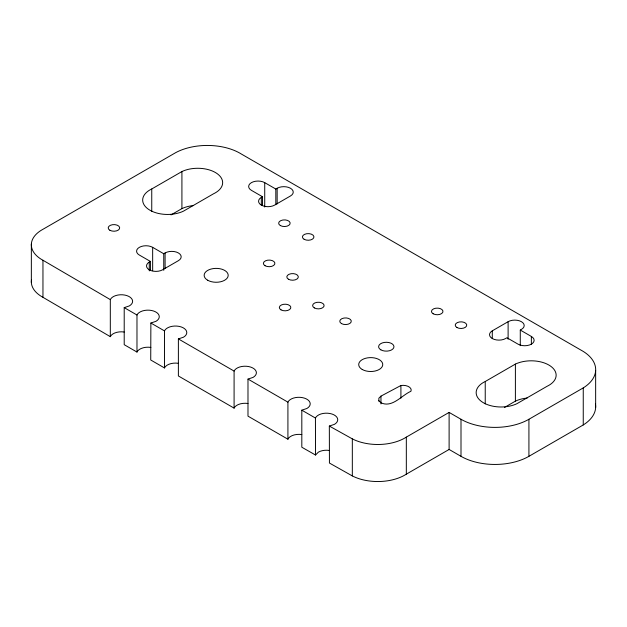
<?xml version="1.0" encoding="UTF-8"?>
<svg xmlns="http://www.w3.org/2000/svg" width="627" height="627" viewBox="0 0 627 627"><rect width="100%" height="100%" fill="white"/><g stroke="black" fill="none" stroke-linecap="round" stroke-linejoin="round"><path stroke-width="0.94" d="M150.872 347.421A11.341 6.552 0 0 0 136.976 352.053L124.209 344.685L124.209 307.63L136.976 315.005A11.341 6.552 0 0 1 153.607 311.023A11.341 6.552 0 0 1 155.951 321.33L150.872 323.023L150.731 360L164.486 367.939A11.341 6.552 0 0 1 178.381 363.307M301.814 434.574A11.341 6.552 0 0 0 287.918 439.206L247.986 416.148L247.986 379.092L287.918 402.15A11.341 6.552 0 0 1 304.55 398.176A11.341 6.552 0 0 1 306.901 408.475L301.814 410.176L301.814 447.223L315.53 455.03L318.367 452.153A11.341 6.552 0 0 1 329.332 450.452M378.857 400.684L380.965 402.793C392.353 408.13 401.515 395.347 410.92 391.279A8.167 4.718 0 0 0 400.912 385.503L380.965 396.123L378.857 398.239L378.857 401.162M151.75 188.97L181.916 171.555A24.908 14.382 0 0 1 216.973 173.514A24.908 14.382 0 0 1 213.58 193.759L183.421 211.174A24.908 14.382 0 0 1 148.356 209.214A24.908 14.382 0 0 1 151.75 188.97L151.75 211.401M171.022 214.896L181.916 208.611A24.908 14.382 0 0 1 193.649 205.523M149.265 270.88L149.265 262.11L150.425 261.435L150.425 270.213M150.425 261.435L139.335 255.04A9.421 5.439 0 0 1 139.335 247.344A9.421 5.439 0 0 1 152.659 247.344L163.749 253.747L165.097 252.963A9.421 5.439 0 0 1 178.421 252.963A9.421 5.439 0 0 1 178.421 260.66L162.589 269.798A9.421 5.439 0 0 1 149.265 269.798A9.421 5.439 0 0 1 149.265 262.11M261.326 205.209L261.326 197.403L262.486 196.737L262.486 205.515M262.486 196.737L251.403 190.334A9.421 5.439 0 0 1 251.403 182.645A9.421 5.439 0 0 1 264.727 182.645L275.817 189.04L277.158 188.265A9.421 5.439 0 0 1 290.489 188.265A9.421 5.439 0 0 1 290.489 195.961L274.657 205.1A9.421 5.439 0 0 1 261.326 205.1A9.421 5.439 0 0 1 261.326 197.403M492.281 338.635L492.281 330.837L508.113 321.698A9.421 5.439 0 0 1 521.437 321.698A9.421 5.439 0 0 1 521.437 329.394L520.277 330.061L520.277 345.657M485.235 381.506L515.394 364.091A24.908 14.382 0 0 1 550.459 366.05A24.908 14.382 0 0 1 547.065 386.295L516.899 403.71A24.908 14.382 0 0 1 481.842 401.75A24.908 14.382 0 0 1 485.235 381.506L485.235 403.929M595.431 404A46.374 26.773 0 0 1 583.251 424.949L528.922 456.323A48.028 27.729 0 0 1 461.002 456.323L449.112 449.457L406.327 474.161A38.239 22.078 0 0 1 352.327 475.924L329.434 463.047L329.332 426.054L352.327 438.876A38.239 22.078 0 0 0 406.327 437.113L449.112 412.409L461.002 419.267A48.028 27.729 0 0 0 528.922 419.267L583.251 387.901A46.374 26.773 0 0 0 580.876 350.054L241.285 153.991A46.374 26.773 0 0 0 175.74 152.62L41.264 230.266A36.758 21.224 0 0 0 42.957 260.26L42.957 297.316L110.313 336.66A11.341 6.552 0 0 1 124.209 332.028M504.508 407.432L515.394 401.139A24.908 14.382 0 0 1 527.135 398.059M124.209 307.63L129.295 305.937A11.341 6.552 0 0 0 126.944 295.63A11.341 6.552 0 0 0 110.313 299.612L42.957 260.26M247.986 403.49A11.341 6.552 0 0 0 234.09 408.122L178.381 375.965L178.381 338.909L183.468 337.216A11.341 6.552 0 0 0 181.117 326.91A11.341 6.552 0 0 0 164.486 330.891L150.872 323.023M247.986 379.092L253.073 377.399A11.341 6.552 0 0 0 250.722 367.093A11.341 6.552 0 0 0 234.09 371.074L178.381 338.909M329.332 426.054L334.41 424.361A11.341 6.552 0 0 0 332.067 414.055A11.341 6.552 0 0 0 315.436 418.037L301.814 410.176M520.277 330.061L531.367 336.456L531.367 344.262M315.436 418.037L315.53 455.03M595.65 370.447L595.65 407.495M583.251 387.901L583.251 424.949M528.922 419.267L528.922 456.323M515.394 364.091L515.394 401.139M508.113 321.698L508.113 339.246M461.002 419.267L461.002 456.323M449.112 412.409L449.112 449.457M406.327 437.113L406.327 474.161M400.912 385.503L400.912 398.176M380.965 396.123L380.965 403.929M352.327 438.876L352.327 475.924M287.918 402.15L287.918 439.206M277.158 188.265L277.158 203.869M275.817 189.04L275.817 204.645M264.727 182.645L264.727 207.02M234.09 371.074L234.09 408.122M181.916 171.555L181.916 208.611M165.097 252.963L165.097 268.568M164.486 330.891L164.486 367.939M163.749 253.747L163.749 270.315M152.659 247.344L152.659 270.746M136.976 315.005L136.976 352.053M110.313 299.612L110.313 336.66M31.35 244.075L31.35 282.518M42.957 297.316A36.758 21.224 0 0 1 31.507 279.744M492.281 330.837A9.421 5.439 0 0 0 492.281 338.533A9.421 5.439 0 0 0 505.605 338.533L506.953 337.757L518.035 344.152A9.421 5.439 0 0 0 531.367 344.152A9.421 5.439 0 0 0 531.367 336.456M281.014 309.856A5.745 3.315 0 0 0 290.63 308.374A5.745 3.315 0 0 0 283.592 304.307A5.745 3.315 0 0 0 281.014 309.856M314.307 307.896A5.745 3.315 0 0 0 323.924 306.407A5.745 3.315 0 0 0 316.886 302.347A5.745 3.315 0 0 0 314.307 307.896M288.498 279.258A5.745 3.315 0 0 0 298.115 277.777A5.745 3.315 0 0 0 291.077 273.709A5.745 3.315 0 0 0 288.498 279.258M362.226 369.468A12.023 6.944 0 0 0 382.345 366.356A12.023 6.944 0 0 0 367.618 357.852A12.023 6.944 0 0 0 362.226 369.468M207.67 280.23A12.023 6.944 0 0 0 227.789 277.118A12.023 6.944 0 0 0 213.062 268.615A12.023 6.944 0 0 0 207.67 280.23M265.08 265.738A5.745 3.315 0 0 0 274.697 264.249A5.745 3.315 0 0 0 267.658 260.181A5.745 3.315 0 0 0 265.08 265.738M304.119 239.279A5.745 3.315 0 0 0 313.735 237.79A5.745 3.315 0 0 0 306.697 233.722A5.745 3.315 0 0 0 304.119 239.279M433.163 313.782A5.745 3.315 0 0 0 442.78 312.293A5.745 3.315 0 0 0 435.741 308.225A5.745 3.315 0 0 0 433.163 313.782M456.934 327.506A5.745 3.315 0 0 0 466.551 326.016A5.745 3.315 0 0 0 459.513 321.949A5.745 3.315 0 0 0 456.934 327.506M280.347 225.555A5.745 3.315 0 0 0 289.964 224.066A5.745 3.315 0 0 0 282.926 219.999A5.745 3.315 0 0 0 280.347 225.555M341.472 323.587A5.745 3.315 0 0 0 351.089 322.098A5.745 3.315 0 0 0 344.051 318.03A5.745 3.315 0 0 0 341.472 323.587M109.882 230.258A5.745 3.315 0 0 0 119.498 228.769A5.745 3.315 0 0 0 112.46 224.709A5.745 3.315 0 0 0 109.882 230.258M380.863 349.842A7.673 4.428 0 0 0 393.701 347.86A7.673 4.428 0 0 0 384.304 342.428A7.673 4.428 0 0 0 380.863 349.842"/></g></svg>
